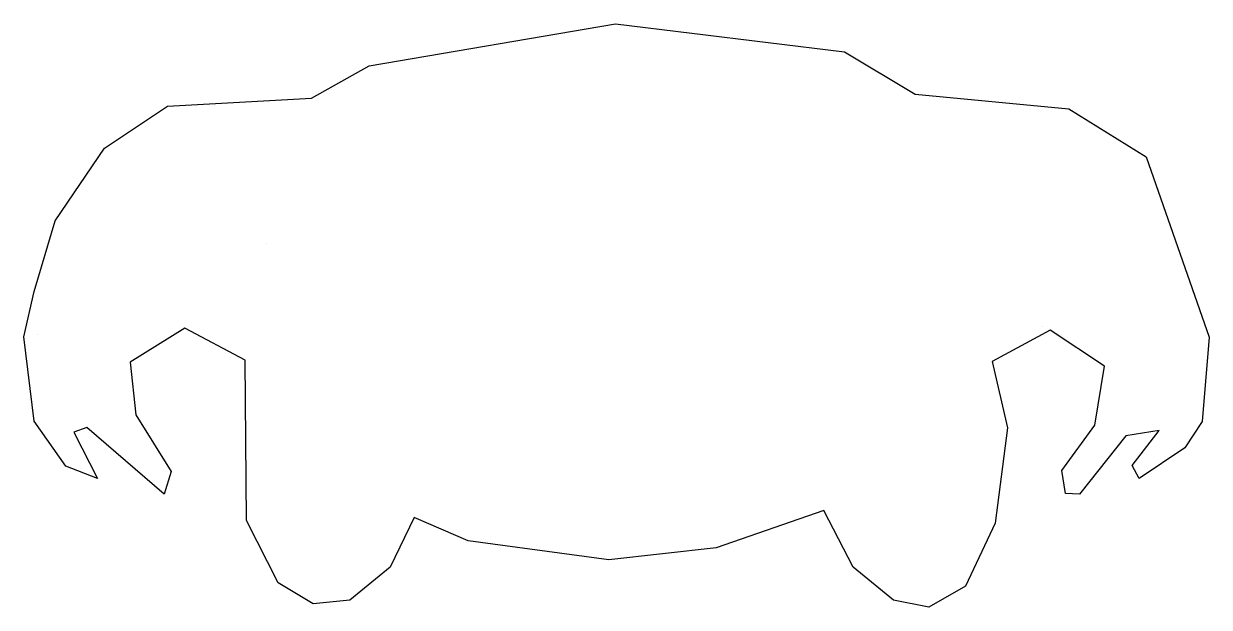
# Model space of a CAD drawing. Header units: millimetres. Extents: x -289 to 289, y -142 to 142.
import ezdxf

# ---------------------------------------------------------------- set-up
doc = ezdxf.new("R2010")
doc.units = ezdxf.units.MM
doc.layers.add('ALMOND-DRAW-PROFILE', color=7, linetype='Continuous', lineweight=25)

msp = doc.modelspace()

# ---------------------------------------------------------------- linework, layer by layer
at = {"layer": 'ALMOND-DRAW-PROFILE'}
for points in [[(-283.69, -51.48), (-288.82, -10.36), (-283.69, 11.7), (-273.44, 46.14), (-249.51, 81.6), (-218.75, 102.11), (-148.68, 105.96), (-120.48, 121.77), (-0.52, 142.27), (111.08, 128.6), (145.59, 107.98), (220.46, 100.83), (258.06, 77.33), (288.82, -10.57), (285.4, -51.7), (276.86, -64.51), (254.64, -79.47), (251.22, -73.06), (264.4, -56.03), (248.08, -58.74), (225.59, -87.16), (218.75, -86.73), (217.04, -75.62), (233.03, -53.44), (237.79, -24.64), (211.33, -7.22), (183.02, -22.39), (190.55, -54.69), (184.57, -101.26), (170.04, -132.02), (152.1, -142.27), (135.01, -138.85), (115.36, -122.62), (101.03, -95.11), (48.49, -113.22), (-3.74, -119.2), (-72.2, -109.8), (-98.61, -98.45), (-110.23, -122.62), (-129.88, -138.85), (-147.83, -140.56), (-164.92, -130.31), (-180.3, -99.98), (-180.89, -21.79), (-210.31, -6.12), (-236.95, -22.71), (-234.13, -48.42), (-217.04, -76.05), (-220.46, -87.16), (-258.1, -54.67), (-264.43, -56.91), (-252.93, -79.47), (-268.31, -73.49)], [(-195.86, 102.38), (-195.85, 102.39), (-195.87, 102.38)], [(-170.58, 35.14), (-170.59, 35.15), (-170.59, 35.14)], [(207.65, -5.55), (207.66, -5.55), (207.66, -5.54)], [(-282.12, -9.26), (-282.13, -9.25), (-282.13, -9.26)]]:
    msp.add_lwpolyline(points, close=True, dxfattribs=at)

doc.saveas('drawing.dxf')
